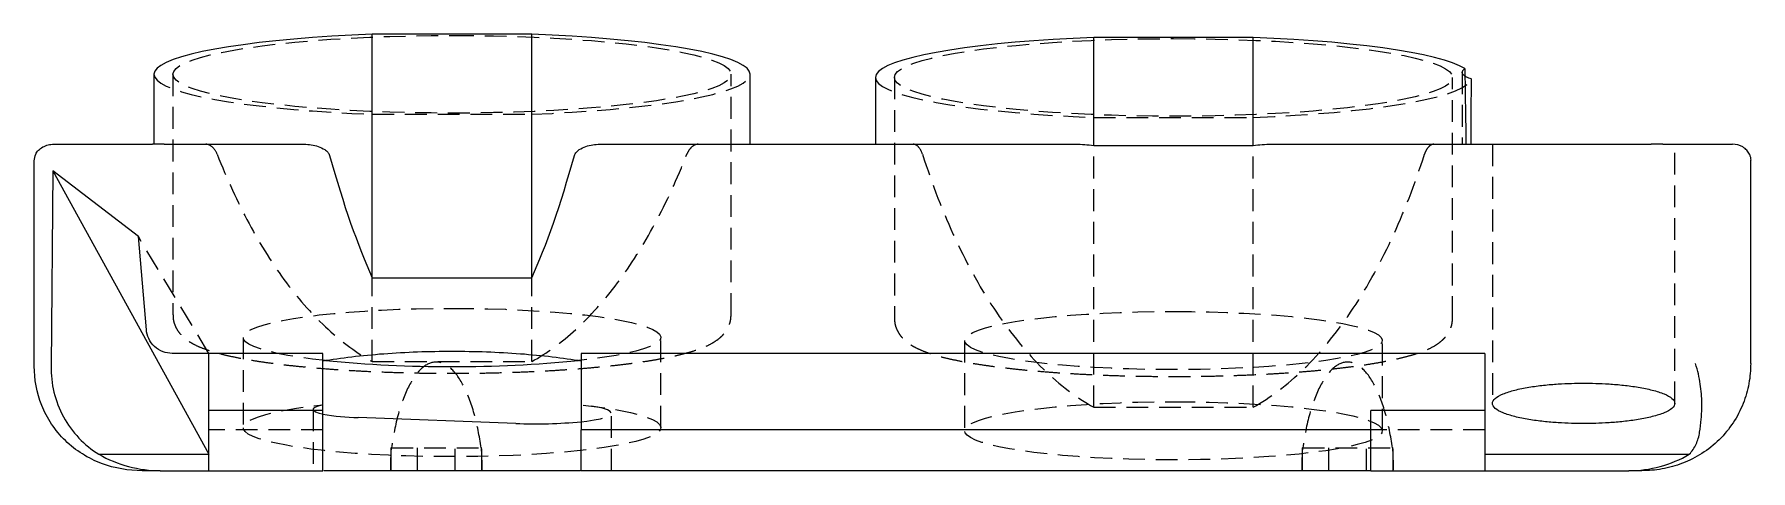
# Model space of a CAD drawing. Header units: millimetres. Extents: x 33 to 242, y 44 to 178.
# Drawn here: x 33 to 133, y 44.3 to 69.7 of the extents above; entities that cross this region are included whole.
import ezdxf

# ---------------------------------------------------------------- set-up
doc = ezdxf.new("R2010")
doc.units = ezdxf.units.MM
doc.linetypes.add('HIDDEN', pattern=[1.905, 1.27, -0.635])

msp = doc.modelspace()

# ---------------------------------------------------------------- linework, layer by layer
at = {"color": 7, "linetype": 'Continuous', "lineweight": 25}
for p, q in [((52.69, 55.528), (52.69, 69.716)), ((61.982, 69.716), (52.69, 69.716)), ((61.982, 55.528), (61.982, 69.716)), ((94.726, 63.242), (94.726, 69.532)), ((104.018, 69.532), (94.726, 69.532)), ((104.018, 63.242), (104.018, 69.532)), ((39.969, 67.387), (39.969, 63.31)), ((74.704, 63.31), (74.704, 67.387)), ((82.004, 67.203), (82.004, 63.31)), ((34.133, 63.31), (39.888, 63.31)), ((40.566, 63.31), (48.721, 63.31)), ((65.951, 63.31), (93.678, 63.31)), ((94.726, 63.242), (104.018, 63.242)), ((105.066, 63.31), (127.206, 63.31)), ((127.881, 63.31), (131.945, 63.31)), ((33, 50.372), (33, 62.352)), ((133, 50.527), (133, 62.373)), ((34.07, 61.767), (33.974, 50.372)), ((39.064, 57.924), (34.07, 61.767)), ((34.07, 61.767), (43.177, 45.241)), ((39.526, 52.502), (39.064, 57.924)), ((52.69, 55.528), (61.982, 55.528)), ((43.177, 51.122), (41.033, 51.122)), ((49.814, 51.122), (43.177, 51.122)), ((43.177, 47.795), (43.177, 51.122)), ((49.814, 47.795), (49.814, 51.122)), ((117.513, 51.122), (64.858, 51.122)), ((64.858, 51.122), (64.858, 46.668)), ((117.513, 51.122), (117.513, 47.795)), ((43.177, 44.284), (43.177, 47.795)), ((49.814, 47.795), (43.177, 47.795)), ((49.814, 44.284), (49.814, 47.795)), ((61.053, 47.037), (51.865, 47.38)), ((110.876, 44.284), (110.876, 47.795)), ((117.513, 47.795), (110.876, 47.795)), ((117.513, 47.795), (117.513, 44.284)), ((110.876, 46.668), (64.858, 46.668)), ((64.858, 44.284), (64.858, 46.668)), ((36.759, 45.241), (43.177, 45.241)), ((117.513, 45.241), (129.426, 45.241)), ((40.336, 44.284), (39.274, 44.284)), ((40.336, 44.284), (43.177, 44.284)), ((43.177, 44.284), (49.814, 44.284)), ((61.053, 44.284), (51.865, 44.284)), ((110.876, 44.284), (64.858, 44.284)), ((110.876, 44.284), (117.513, 44.284)), ((117.513, 44.284), (125.91, 44.284)), ((126.661, 44.284), (125.91, 44.284))]:
    msp.add_line(p, q, dxfattribs=at)
at = {"color": 7, "linetype": 'HIDDEN', "lineweight": 18}
for p, q in [((41.075, 67.387), (41.075, 53.366)), ((73.597, 53.366), (73.597, 67.387)), ((83.111, 67.203), (83.111, 53.181)), ((115.633, 53.181), (115.633, 67.203)), ((116.186, 67.505), (116.186, 63.31)), ((52.69, 65.058), (61.982, 65.058)), ((94.726, 64.874), (104.018, 64.874)), ((104.018, 47.986), (104.018, 64.874)), ((94.726, 47.986), (94.726, 63.242)), ((117.956, 63.31), (117.956, 48.207)), ((128.575, 48.207), (128.575, 63.31)), ((43.177, 51.122), (39.064, 57.924)), ((52.69, 50.643), (52.69, 55.528)), ((61.982, 50.643), (61.982, 55.528)), ((45.168, 52.051), (45.168, 46.793)), ((69.504, 46.793), (69.504, 52.051)), ((87.204, 51.867), (87.204, 46.609)), ((111.54, 46.609), (111.54, 51.867)), ((52.69, 50.643), (61.982, 50.643)), ((49.241, 47.856), (49.241, 44.284)), ((66.623, 44.284), (66.623, 47.632)), ((94.726, 47.986), (104.018, 47.986)), ((49.814, 46.668), (43.177, 46.668)), ((117.513, 46.668), (110.876, 46.668)), ((53.764, 45.611), (53.808, 45.611)), ((53.764, 45.611), (53.764, 44.284)), ((53.808, 45.611), (59.029, 45.611)), ((55.313, 45.611), (55.313, 44.284)), ((57.525, 44.284), (57.525, 45.611)), ((59.029, 45.611), (59.074, 45.611)), ((59.074, 44.284), (59.074, 45.611)), ((106.861, 45.611), (106.906, 45.611)), ((106.861, 45.611), (106.861, 44.284)), ((106.906, 45.611), (112.127, 45.611)), ((108.41, 45.611), (108.41, 44.284)), ((110.622, 44.284), (110.622, 45.611)), ((112.127, 45.611), (112.171, 45.611)), ((112.171, 44.284), (112.171, 45.611))]:
    msp.add_line(p, q, dxfattribs=at)
at = {"color": 7, "linetype": 'Continuous', "lineweight": 25, "flags": 128}
for points in [[(52.69, 69.716), (51.495, 69.664), (50.33, 69.599), (49.201, 69.523), (48.115, 69.436), (47.078, 69.338), (46.093, 69.23), (45.167, 69.112), (44.305, 68.985), (43.51, 68.85), (42.788, 68.708), (42.142, 68.558), (41.574, 68.402), (41.089, 68.241), (40.689, 68.076), (40.375, 67.907), (40.15, 67.735), (40.014, 67.562), (39.969, 67.387)], [(74.704, 67.387), (74.658, 67.562), (74.523, 67.735), (74.297, 67.907), (73.984, 68.076), (73.583, 68.241), (73.098, 68.402), (72.531, 68.558), (71.885, 68.708), (71.162, 68.85), (70.368, 68.985), (69.505, 69.112), (68.579, 69.23), (67.595, 69.338), (66.557, 69.436), (65.471, 69.523), (64.343, 69.599), (63.178, 69.664), (61.982, 69.716)], [(94.726, 69.532), (93.53, 69.479), (92.365, 69.414), (91.237, 69.338), (90.151, 69.251), (89.113, 69.153), (88.128, 69.045), (87.203, 68.927), (86.34, 68.8), (85.546, 68.665), (84.823, 68.523), (84.177, 68.373), (83.61, 68.218), (83.124, 68.057), (82.724, 67.891), (82.41, 67.722), (82.185, 67.551), (82.05, 67.377), (82.004, 67.203)], [(116.345, 67.715), (116.034, 67.884), (115.636, 68.05), (115.152, 68.212), (114.586, 68.368), (113.94, 68.519), (113.217, 68.662), (112.422, 68.797), (111.559, 68.925), (110.632, 69.043), (109.645, 69.151), (108.605, 69.25), (107.516, 69.337), (106.385, 69.414), (105.217, 69.479), (104.018, 69.532)]]:
    msp.add_lwpolyline(points, dxfattribs=at)
at = {"color": 7, "linetype": 'HIDDEN', "lineweight": 18, "flags": 128}
for points in [[(57.336, 69.651), (58.551, 69.644), (59.76, 69.625), (60.955, 69.594), (62.129, 69.55), (63.277, 69.494), (64.392, 69.426), (65.467, 69.347), (66.496, 69.257), (67.475, 69.157), (68.397, 69.046), (69.256, 68.927), (70.05, 68.798), (70.772, 68.662), (71.419, 68.519), (71.987, 68.369), (72.473, 68.214), (72.875, 68.054), (73.19, 67.891), (73.416, 67.725), (73.552, 67.557), (73.597, 67.387), (73.552, 67.218), (73.416, 67.05), (73.19, 66.884), (72.875, 66.72), (72.473, 66.561), (71.987, 66.405), (71.419, 66.256), (70.772, 66.113), (70.05, 65.976), (69.256, 65.848), (68.397, 65.728), (67.475, 65.618), (66.496, 65.518), (65.467, 65.428), (64.392, 65.348), (63.277, 65.281), (62.129, 65.225), (60.955, 65.181), (59.76, 65.15), (58.551, 65.131), (57.336, 65.124), (56.121, 65.131), (54.913, 65.15), (53.718, 65.181), (52.543, 65.225), (51.395, 65.281), (50.281, 65.348), (49.206, 65.428), (48.176, 65.518), (47.198, 65.618), (46.276, 65.728), (45.416, 65.848), (44.623, 65.976), (43.901, 66.113), (43.254, 66.256), (42.686, 66.405), (42.199, 66.561), (41.798, 66.72), (41.483, 66.884), (41.257, 67.05), (41.121, 67.218), (41.075, 67.387), (41.121, 67.557), (41.257, 67.725), (41.483, 67.891), (41.798, 68.054), (42.199, 68.214), (42.686, 68.369), (43.254, 68.519), (43.901, 68.662), (44.623, 68.798), (45.416, 68.927), (46.276, 69.046), (47.198, 69.157), (48.176, 69.257), (49.206, 69.347), (50.281, 69.426), (51.395, 69.494), (52.543, 69.55), (53.718, 69.594), (54.913, 69.625), (56.121, 69.644), (57.336, 69.651)], [(99.372, 69.466), (100.587, 69.459), (101.795, 69.44), (102.99, 69.409), (104.165, 69.365), (105.313, 69.309), (106.427, 69.242), (107.502, 69.163), (108.532, 69.073), (109.51, 68.972), (110.432, 68.862), (111.292, 68.742), (112.085, 68.614), (112.807, 68.478), (113.454, 68.334), (114.022, 68.185), (114.509, 68.029), (114.91, 67.87), (115.225, 67.706), (115.451, 67.54), (115.587, 67.372), (115.633, 67.203), (115.587, 67.034), (115.451, 66.865), (115.225, 66.699), (114.91, 66.536), (114.509, 66.376), (114.022, 66.221), (113.454, 66.071), (112.807, 65.928), (112.085, 65.792), (111.292, 65.663), (110.432, 65.544), (109.51, 65.433), (108.532, 65.333), (107.502, 65.243), (106.427, 65.164), (105.313, 65.096), (104.165, 65.04), (102.99, 64.996), (101.795, 64.965), (100.587, 64.946), (99.372, 64.94), (98.156, 64.946), (96.948, 64.965), (95.753, 64.996), (94.579, 65.04), (93.431, 65.096), (92.316, 65.164), (91.241, 65.243), (90.211, 65.333), (89.233, 65.433), (88.311, 65.544), (87.451, 65.663), (86.658, 65.792), (85.936, 65.928), (85.289, 66.071), (84.721, 66.221), (84.235, 66.376), (83.833, 66.536), (83.518, 66.699), (83.292, 66.865), (83.156, 67.034), (83.111, 67.203), (83.156, 67.372), (83.292, 67.54), (83.518, 67.706), (83.833, 67.87), (84.235, 68.029), (84.721, 68.185), (85.289, 68.334), (85.936, 68.478), (86.658, 68.614), (87.451, 68.742), (88.311, 68.862), (89.233, 68.972), (90.211, 69.073), (91.241, 69.163), (92.316, 69.242), (93.431, 69.309), (94.579, 69.365), (95.753, 69.409), (96.948, 69.44), (98.156, 69.459), (99.372, 69.466)], [(39.969, 67.387), (40.014, 67.213), (40.15, 67.039), (40.375, 66.868), (40.689, 66.699), (41.089, 66.533), (41.574, 66.373), (42.142, 66.217), (42.788, 66.067), (43.51, 65.925), (44.305, 65.79), (45.167, 65.663), (46.093, 65.545), (47.078, 65.437), (48.115, 65.339), (49.201, 65.252), (50.33, 65.176), (51.495, 65.111), (52.69, 65.058)], [(61.982, 65.058), (63.178, 65.111), (64.343, 65.176), (65.471, 65.252), (66.557, 65.339), (67.595, 65.437), (68.579, 65.545), (69.505, 65.663), (70.368, 65.79), (71.162, 65.925), (71.885, 66.067), (72.531, 66.217), (73.098, 66.373), (73.583, 66.533), (73.984, 66.699), (74.297, 66.868), (74.523, 67.039), (74.658, 67.213), (74.704, 67.387)], [(82.004, 67.203), (82.05, 67.028), (82.185, 66.855), (82.41, 66.683), (82.724, 66.514), (83.124, 66.349), (83.61, 66.188), (84.177, 66.032), (84.823, 65.883), (85.546, 65.74), (86.34, 65.605), (87.203, 65.478), (88.128, 65.36), (89.113, 65.252), (90.151, 65.154), (91.237, 65.067), (92.365, 64.991), (93.53, 64.926), (94.726, 64.874)], [(104.018, 64.874), (105.251, 64.928), (106.451, 64.996), (107.613, 65.075), (108.728, 65.166), (109.791, 65.269), (110.797, 65.382), (111.739, 65.506), (112.613, 65.639), (113.413, 65.78), (114.135, 65.93), (114.775, 66.086), (115.33, 66.249), (115.796, 66.417), (116.17, 66.589), (116.452, 66.765), (116.639, 66.943), (116.729, 67.123)], [(49.959, 50.705), (49.207, 50.791), (48.459, 50.893), (47.776, 51.004), (47.165, 51.122), (46.628, 51.247), (46.171, 51.378), (45.796, 51.514), (45.507, 51.654), (45.306, 51.797), (45.193, 51.942), (45.171, 52.088), (45.239, 52.233), (45.396, 52.377), (45.641, 52.519), (45.973, 52.657), (46.389, 52.791), (46.887, 52.919), (47.461, 53.041), (48.109, 53.155), (48.825, 53.262), (49.604, 53.359), (50.441, 53.447), (51.328, 53.524), (52.26, 53.59), (53.229, 53.646), (54.229, 53.689), (55.252, 53.72), (56.29, 53.739), (57.336, 53.745)], [(57.336, 53.745), (58.382, 53.739), (59.421, 53.72), (60.443, 53.689), (61.443, 53.646), (62.413, 53.59), (63.345, 53.524), (64.232, 53.447), (65.068, 53.359), (65.847, 53.262), (66.563, 53.155), (67.211, 53.041), (67.786, 52.919), (68.283, 52.791), (68.699, 52.657), (69.031, 52.519), (69.277, 52.377), (69.434, 52.233), (69.502, 52.088), (69.479, 51.942), (69.367, 51.797), (69.165, 51.654), (68.876, 51.514), (68.502, 51.378), (68.044, 51.247), (67.508, 51.122), (66.896, 51.004), (66.214, 50.893), (65.465, 50.791), (64.709, 50.704)], [(99.372, 53.56), (100.418, 53.554), (101.456, 53.535), (102.479, 53.504), (103.479, 53.461), (104.448, 53.406), (105.38, 53.339), (106.267, 53.262), (107.104, 53.174), (107.883, 53.077), (108.599, 52.971), (109.247, 52.856), (109.821, 52.734), (110.319, 52.606), (110.735, 52.472), (111.067, 52.334), (111.312, 52.193), (111.469, 52.049), (111.537, 51.903), (111.514, 51.757), (111.402, 51.613), (111.201, 51.47), (110.911, 51.33), (110.537, 51.193), (110.08, 51.062), (109.543, 50.937), (108.932, 50.819), (108.249, 50.708), (107.501, 50.607), (106.692, 50.514), (105.83, 50.431), (104.919, 50.359), (103.968, 50.299), (102.982, 50.249), (101.97, 50.212), (100.938, 50.187), (99.895, 50.175), (98.848, 50.175), (97.805, 50.187), (96.774, 50.212), (95.761, 50.249), (94.776, 50.299), (93.824, 50.359), (92.914, 50.431), (92.051, 50.514), (91.243, 50.607), (90.494, 50.708), (89.812, 50.819), (89.2, 50.937), (88.664, 51.062), (88.206, 51.193), (87.832, 51.33), (87.543, 51.47), (87.341, 51.613), (87.229, 51.757), (87.206, 51.903), (87.274, 52.049), (87.431, 52.193), (87.677, 52.334), (88.009, 52.472), (88.425, 52.606), (88.922, 52.734), (89.497, 52.856), (90.145, 52.971), (90.861, 53.077), (91.64, 53.174), (92.476, 53.262), (93.363, 53.339), (94.295, 53.406), (95.265, 53.461), (96.265, 53.504), (97.287, 53.535), (98.326, 53.554), (99.372, 53.56)], [(64.977, 48.111), (65.767, 48.014), (66.495, 47.908), (67.154, 47.794), (67.739, 47.672), (68.246, 47.543), (68.671, 47.409), (69.012, 47.27), (69.265, 47.128), (69.428, 46.983), (69.5, 46.837), (69.482, 46.69), (69.372, 46.544), (69.172, 46.4), (68.883, 46.259), (68.508, 46.122), (68.049, 45.99), (67.509, 45.864), (66.894, 45.745), (66.206, 45.634), (65.452, 45.532), (64.637, 45.439), (63.768, 45.356), (62.85, 45.284), (61.891, 45.223), (60.897, 45.174), (59.877, 45.137), (58.838, 45.113), (57.788, 45.101), (56.734, 45.102), (55.685, 45.116), (54.648, 45.142), (53.631, 45.18), (52.642, 45.231), (51.688, 45.293), (50.777, 45.367), (49.915, 45.451), (49.108, 45.546), (48.364, 45.649), (47.686, 45.762), (47.081, 45.882), (46.553, 46.009), (46.106, 46.142), (45.742, 46.279), (45.466, 46.421), (45.279, 46.565), (45.182, 46.711), (45.177, 46.858), (45.263, 47.004), (45.439, 47.149), (45.704, 47.291), (46.057, 47.429), (46.494, 47.562), (47.013, 47.69), (47.609, 47.811), (48.278, 47.924), (49.015, 48.029), (49.814, 48.124)], [(49.814, 48.124), (49.528, 48.05), (49.338, 47.97), (49.248, 47.887), (49.262, 47.802), (49.379, 47.719), (49.596, 47.641), (49.814, 47.587)], [(64.858, 47.14), (65.188, 47.178), (65.624, 47.242), (65.989, 47.314), (66.276, 47.393), (66.48, 47.477), (66.595, 47.563), (66.621, 47.652), (66.556, 47.739), (66.401, 47.825), (66.16, 47.906), (65.837, 47.982), (65.44, 48.051), (64.977, 48.111)], [(99.372, 48.302), (100.418, 48.296), (101.456, 48.277), (102.479, 48.246), (103.479, 48.203), (104.448, 48.148), (105.38, 48.081), (106.267, 48.004), (107.104, 47.916), (107.883, 47.819), (108.599, 47.713), (109.247, 47.598), (109.821, 47.476), (110.319, 47.348), (110.735, 47.214), (111.067, 47.076), (111.312, 46.935), (111.469, 46.79), (111.537, 46.645), (111.514, 46.499), (111.402, 46.354), (111.201, 46.211), (110.911, 46.071), (110.537, 45.935), (110.08, 45.804), (109.543, 45.679), (108.932, 45.561), (108.249, 45.45), (107.501, 45.348), (106.692, 45.256), (105.83, 45.173), (104.919, 45.101), (103.968, 45.041), (102.982, 44.991), (101.97, 44.954), (100.938, 44.929), (99.895, 44.917), (98.848, 44.917), (97.805, 44.929), (96.774, 44.954), (95.761, 44.991), (94.776, 45.041), (93.824, 45.101), (92.914, 45.173), (92.051, 45.256), (91.243, 45.348), (90.494, 45.45), (89.812, 45.561), (89.2, 45.679), (88.664, 45.804), (88.206, 45.935), (87.832, 46.071), (87.543, 46.211), (87.341, 46.354), (87.229, 46.499), (87.206, 46.645), (87.274, 46.79), (87.431, 46.935), (87.677, 47.076), (88.009, 47.214), (88.425, 47.348), (88.922, 47.476), (89.497, 47.598), (90.145, 47.713), (90.861, 47.819), (91.64, 47.916), (92.476, 48.004), (93.363, 48.081), (94.295, 48.148), (95.265, 48.203), (96.265, 48.246), (97.287, 48.277), (98.326, 48.296), (99.372, 48.302)]]:
    msp.add_lwpolyline(points, dxfattribs=at)
at = {"color": 7, "linetype": 'Continuous', "lineweight": 25}
for centre, radius, start, end in [((57.337, 126.888), 76.54, 264.46885, 275.52717), ((52.106, 60.022), 12.645, 259.55709, 268.90688), ((62.218, 74.43), 27.417, 267.56558, 275.52699)]:
    msp.add_arc(centre, radius, start, end, dxfattribs=at)
at = {"color": 7, "linetype": 'HIDDEN', "lineweight": 18}
for points, knots in [([(116.345, 67.715), (116.281, 67.659), (116.153, 67.548), (116.187, 67.408), (116.312, 67.327), (116.351, 67.302)], [0, 0, 0, 0, 0.40401, 0.812699, 1, 1, 1, 1]), ([(43.654, 62.728), (43.58, 62.917), (43.472, 63.061), (43.237, 63.259), (43.112, 63.31), (42.993, 63.31)], [0, 0, 0, 0, 0.5, 0.5, 1, 1, 1, 1]), ([(71.68, 63.31), (71.62, 63.31), (71.56, 63.297), (71.438, 63.247), (71.377, 63.209), (71.26, 63.111), (71.204, 63.05), (71.101, 62.905), (71.055, 62.823), (71.018, 62.728)], [0, 0, 0, 0, 0.25, 0.25, 0.5, 0.5, 0.75, 0.75, 1, 1, 1, 1]), ([(84.748, 62.728), (84.69, 62.911), (84.602, 63.057), (84.409, 63.257), (84.305, 63.31), (84.207, 63.31)], [0, 0, 0, 0, 0.5, 0.5, 1, 1, 1, 1]), ([(114.536, 63.31), (114.487, 63.31), (114.437, 63.297), (114.337, 63.246), (114.286, 63.207), (114.191, 63.108), (114.144, 63.046), (114.061, 62.901), (114.024, 62.82), (113.995, 62.728)], [0, 0, 0, 0, 0.25, 0.25, 0.5, 0.5, 0.75, 0.75, 1, 1, 1, 1]), ([(43.654, 62.728), (44.212, 61.3), (44.833, 59.941), (46.185, 57.425), (46.915, 56.267), (48.46, 54.201), (49.274, 53.293), (50.953, 51.757), (51.818, 51.128), (52.69, 50.643)], [0, 0, 0, 0, 0.25, 0.25, 0.5, 0.5, 0.75, 0.75, 1, 1, 1, 1]), ([(61.982, 50.643), (62.855, 51.128), (63.72, 51.757), (65.398, 53.293), (66.212, 54.201), (67.757, 56.267), (68.488, 57.425), (69.84, 59.941), (70.461, 61.3), (71.018, 62.728)], [0, 0, 0, 0, 0.25, 0.25, 0.5, 0.5, 0.75, 0.75, 1, 1, 1, 1]), ([(84.748, 62.728), (85.306, 60.986), (85.951, 59.316), (87.397, 56.214), (88.198, 54.784), (89.917, 52.243), (90.836, 51.133), (92.742, 49.281), (93.73, 48.54), (94.726, 47.986)], [0, 0, 0, 0, 0.25, 0.25, 0.5, 0.5, 0.75, 0.75, 1, 1, 1, 1]), ([(104.018, 47.986), (105.013, 48.54), (106.001, 49.281), (107.908, 51.133), (108.826, 52.243), (110.546, 54.784), (111.346, 56.214), (112.792, 59.316), (113.437, 60.986), (113.995, 62.728)], [0, 0, 0, 0, 0.25, 0.25, 0.5, 0.5, 0.75, 0.75, 1, 1, 1, 1]), ([(41.084, 53.362), (41.085, 53.279), (41.086, 53.076), (41.177, 52.774), (41.323, 52.48), (41.512, 52.23), (41.736, 52.012), (42.006, 51.812), (42.351, 51.615), (42.782, 51.426), (43.314, 51.242), (43.919, 51.074), (44.59, 50.92), (45.306, 50.781), (46.07, 50.655), (46.884, 50.539), (47.745, 50.434), (48.653, 50.339), (49.602, 50.254), (50.589, 50.179), (51.609, 50.115), (52.658, 50.061), (53.73, 50.019), (54.82, 49.988), (55.923, 49.967), (57.033, 49.959), (58.144, 49.961), (59.251, 49.975), (60.348, 50), (61.43, 50.037), (62.491, 50.084), (63.525, 50.142), (64.529, 50.211), (65.496, 50.29), (66.423, 50.379), (67.305, 50.478), (68.138, 50.587), (68.92, 50.705), (69.648, 50.833), (70.321, 50.972), (70.94, 51.123), (71.508, 51.29), (72.035, 51.483), (72.468, 51.69), (72.816, 51.915), (73.075, 52.138), (73.287, 52.387), (73.453, 52.672), (73.573, 53), (73.588, 53.24), (73.596, 53.364)], [0, 0, 0, 0, 0.008317, 0.020139, 0.031929, 0.044207, 0.057648, 0.073215, 0.092368, 0.116907, 0.141883, 0.168221, 0.193161, 0.217314, 0.241015, 0.264435, 0.287668, 0.310773, 0.333787, 0.356735, 0.379634, 0.402496, 0.425332, 0.448149, 0.470953, 0.493749, 0.516541, 0.539334, 0.562131, 0.584937, 0.607756, 0.630594, 0.653459, 0.676359, 0.699306, 0.722316, 0.74541, 0.768619, 0.791991, 0.8156, 0.839569, 0.864115, 0.889646, 0.916936, 0.935521, 0.950654, 0.96392, 0.976095, 0.987716, 1, 1, 1, 1]), ([(83.12, 53.178), (83.12, 53.094), (83.121, 52.891), (83.212, 52.589), (83.359, 52.295), (83.548, 52.045), (83.772, 51.827), (84.042, 51.627), (84.387, 51.43), (84.817, 51.241), (85.35, 51.057), (85.954, 50.889), (86.625, 50.735), (87.341, 50.597), (88.105, 50.47), (88.919, 50.355), (89.781, 50.249), (90.688, 50.154), (91.637, 50.069), (92.624, 49.994), (93.644, 49.93), (94.693, 49.877), (95.765, 49.834), (96.855, 49.803), (97.958, 49.783), (99.068, 49.774), (100.179, 49.776), (101.286, 49.79), (102.383, 49.816), (103.465, 49.852), (104.526, 49.899), (105.561, 49.958), (106.564, 50.026), (107.532, 50.105), (108.458, 50.195), (109.34, 50.294), (110.174, 50.402), (110.955, 50.521), (111.683, 50.649), (112.356, 50.787), (112.975, 50.938), (113.543, 51.105), (114.07, 51.298), (114.504, 51.505), (114.851, 51.73), (115.11, 51.953), (115.323, 52.202), (115.488, 52.487), (115.608, 52.816), (115.624, 53.056), (115.632, 53.179)], [0, 0, 0, 0, 0.008317, 0.020139, 0.031929, 0.044207, 0.057648, 0.073215, 0.092368, 0.116907, 0.141883, 0.168221, 0.193161, 0.217314, 0.241015, 0.264435, 0.287668, 0.310773, 0.333787, 0.356735, 0.379634, 0.402496, 0.425332, 0.448149, 0.470953, 0.493749, 0.516541, 0.539334, 0.562131, 0.584937, 0.607756, 0.630594, 0.653459, 0.676359, 0.699306, 0.722316, 0.74541, 0.768619, 0.791991, 0.8156, 0.839569, 0.864115, 0.889646, 0.916936, 0.935521, 0.950654, 0.96392, 0.976095, 0.987716, 1, 1, 1, 1]), ([(56.419, 50.616), (56.155, 50.616), (55.879, 50.51), (55.339, 50.053), (55.075, 49.702), (54.598, 48.788), (54.386, 48.226), (54.039, 46.981), (53.904, 46.299), (53.808, 45.611)], [0, 0, 0, 0, 0.25, 0.25, 0.5, 0.5, 0.75, 0.75, 1, 1, 1, 1]), ([(59.029, 45.611), (58.934, 46.299), (58.799, 46.981), (58.452, 48.226), (58.239, 48.788), (57.762, 49.702), (57.499, 50.053), (56.958, 50.51), (56.683, 50.616), (56.419, 50.616)], [0, 0, 0, 0, 0.25, 0.25, 0.5, 0.5, 0.75, 0.75, 1, 1, 1, 1]), ([(109.516, 50.616), (109.253, 50.616), (108.977, 50.51), (108.437, 50.053), (108.173, 49.702), (107.696, 48.788), (107.483, 48.226), (107.136, 46.981), (107.001, 46.299), (106.906, 45.611)], [0, 0, 0, 0, 0.25, 0.25, 0.5, 0.5, 0.75, 0.75, 1, 1, 1, 1]), ([(112.127, 45.611), (112.031, 46.299), (111.896, 46.981), (111.549, 48.226), (111.337, 48.788), (110.86, 49.702), (110.596, 50.053), (110.056, 50.51), (109.78, 50.616), (109.516, 50.616)], [0, 0, 0, 0, 0.25, 0.25, 0.5, 0.5, 0.75, 0.75, 1, 1, 1, 1])]:
    msp.add_open_spline(points, degree=3, knots=knots, dxfattribs=at)
at = {"color": 7, "linetype": 'Continuous', "lineweight": 25}
for points in [[(116.345, 67.715), (116.367, 66.247), (116.39, 64.779), (116.413, 63.31)], [(116.707, 63.31), (116.717, 64.581), (116.724, 65.852), (116.729, 67.123)], [(93.678, 63.31), (94.026, 63.31), (94.375, 63.286), (94.726, 63.242)], [(104.018, 63.242), (104.368, 63.286), (104.718, 63.31), (105.066, 63.31)], [(33, 62.352), (33, 62.478), (33.029, 62.609), (33.084, 62.728)], [(50.204, 62.654), (51.008, 59.786), (51.841, 57.396), (52.69, 55.528)], [(61.982, 55.528), (62.831, 57.396), (63.665, 59.786), (64.469, 62.654)], [(132.926, 62.728), (132.974, 62.615), (133, 62.492), (133, 62.373)]]:
    msp.add_open_spline(points, degree=3, dxfattribs=at)
for points, knots in [([(116.351, 67.302), (116.374, 67.284), (116.451, 67.222), (116.615, 67.164), (116.729, 67.123)], [0, 0, 0, 0, 0.296134, 1, 1, 1, 1]), ([(33.084, 62.728), (33.12, 62.807), (33.173, 62.886), (33.311, 63.031), (33.396, 63.097), (33.589, 63.203), (33.695, 63.244), (33.914, 63.298), (34.026, 63.31), (34.133, 63.31)], [0, 0, 0, 0, 0.25, 0.25, 0.5, 0.5, 0.75, 0.75, 1, 1, 1, 1]), ([(40.566, 63.31), (40.495, 63.31), (40.42, 63.31), (40.272, 63.31), (40.199, 63.31), (40.072, 63.31), (40.017, 63.31), (39.934, 63.31), (39.905, 63.31), (39.888, 63.31)], [0, 0, 0, 0, 0.25, 0.25, 0.5, 0.5, 0.75, 0.75, 1, 1, 1, 1]), ([(48.721, 63.31), (48.999, 63.31), (49.273, 63.271), (49.674, 63.135), (49.806, 63.076), (49.987, 62.953), (50.043, 62.907), (50.141, 62.796), (50.183, 62.73), (50.204, 62.654)], [0, 0, 0, 0, 0.5, 0.5, 0.75, 0.75, 0.875, 0.875, 1, 1, 1, 1]), ([(64.469, 62.654), (64.49, 62.73), (64.531, 62.795), (64.629, 62.906), (64.686, 62.953), (64.866, 63.076), (64.995, 63.133), (65.263, 63.225), (65.4, 63.257), (65.675, 63.3), (65.813, 63.31), (65.951, 63.31)], [0, 0, 0, 0, 0.125, 0.125, 0.25, 0.25, 0.5, 0.5, 0.75, 0.75, 1, 1, 1, 1]), ([(127.881, 63.31), (127.869, 63.31), (127.844, 63.31), (127.765, 63.31), (127.711, 63.31), (127.583, 63.31), (127.509, 63.31), (127.356, 63.31), (127.278, 63.31), (127.206, 63.31)], [0, 0, 0, 0, 0.25, 0.25, 0.5, 0.5, 0.75, 0.75, 1, 1, 1, 1]), ([(132.926, 62.728), (132.892, 62.807), (132.842, 62.886), (132.713, 63.031), (132.634, 63.097), (132.364, 63.257), (132.145, 63.31), (131.945, 63.31)], [0, 0, 0, 0, 0.25, 0.25, 0.5, 0.5, 1, 1, 1, 1]), ([(41.033, 51.122), (40.859, 51.122), (40.674, 51.152), (40.32, 51.283), (40.15, 51.385), (39.863, 51.647), (39.747, 51.807), (39.586, 52.149), (39.541, 52.329), (39.526, 52.502)], [0, 0, 0, 0, 0.25, 0.25, 0.5, 0.5, 0.75, 0.75, 1, 1, 1, 1]), ([(49.814, 50.683), (50.336, 50.772), (50.898, 50.853), (52.086, 50.994), (52.712, 51.055), (54.001, 51.152), (54.664, 51.188), (56, 51.237), (56.673, 51.248), (57.336, 51.248)], [0, 0, 0, 0, 0.25, 0.25, 0.5, 0.5, 0.75, 0.75, 1, 1, 1, 1]), ([(57.336, 51.248), (58, 51.248), (58.672, 51.237), (60.008, 51.188), (60.672, 51.152), (61.961, 51.055), (62.586, 50.994), (63.775, 50.853), (64.337, 50.772), (64.858, 50.683)], [0, 0, 0, 0, 0.25, 0.25, 0.5, 0.5, 0.75, 0.75, 1, 1, 1, 1]), ([(39.274, 44.284), (38.505, 44.284), (37.692, 44.414), (36.53, 44.852), (36.153, 45.037), (35.442, 45.484), (35.109, 45.745), (34.506, 46.33), (34.237, 46.653), (33.777, 47.343), (33.586, 47.709), (33.134, 48.837), (33, 49.625), (33, 50.372)], [0, 0, 0, 0, 0.25, 0.25, 0.375, 0.375, 0.5, 0.5, 0.625, 0.625, 0.75, 0.75, 1, 1, 1, 1]), ([(33.974, 50.372), (33.97, 49.87), (34.025, 49.36), (34.266, 48.363), (34.451, 47.876), (34.943, 46.972), (35.248, 46.554), (35.947, 45.819), (36.341, 45.502), (36.759, 45.241)], [0, 0, 0, 0, 0.25, 0.25, 0.5, 0.5, 0.75, 0.75, 1, 1, 1, 1]), ([(133, 50.527), (133, 50.148), (132.967, 49.758), (132.823, 48.974), (132.711, 48.58), (132.406, 47.809), (132.212, 47.433), (131.744, 46.724), (131.471, 46.391), (130.86, 45.789), (130.522, 45.52), (129.802, 45.06), (129.42, 44.869), (128.638, 44.568), (128.237, 44.458), (127.441, 44.316), (127.045, 44.284), (126.661, 44.284)], [0, 0, 0, 0, 0.125, 0.125, 0.25, 0.25, 0.375, 0.375, 0.5, 0.5, 0.625, 0.625, 0.75, 0.75, 0.875, 0.875, 1, 1, 1, 1]), ([(130.028, 46.535), (130.06, 46.756), (130.094, 47.008), (130.146, 47.577), (130.162, 47.893), (130.152, 48.577), (130.125, 48.946), (130.006, 49.717), (129.915, 50.12), (129.785, 50.527)], [0, 0, 0, 0, 0.25, 0.25, 0.5, 0.5, 0.75, 0.75, 1, 1, 1, 1]), ([(123.265, 47.03), (122.823, 47.03), (122.322, 47.042), (121.507, 47.095), (121.225, 47.118), (120.653, 47.18), (120.363, 47.219), (119.796, 47.313), (119.52, 47.369), (119.01, 47.498), (118.776, 47.572), (118.384, 47.735), (118.226, 47.824), (118.012, 48.011), (117.956, 48.109), (117.956, 48.306), (118.012, 48.404), (118.226, 48.591), (118.384, 48.68), (118.776, 48.843), (119.01, 48.917), (119.52, 49.046), (119.796, 49.102), (120.363, 49.196), (120.653, 49.235), (121.225, 49.296), (121.507, 49.32), (122.322, 49.373), (122.823, 49.385), (123.265, 49.385)], [0, 0, 0, 0, 0.125, 0.125, 0.1875, 0.1875, 0.25, 0.25, 0.3125, 0.3125, 0.375, 0.375, 0.4375, 0.4375, 0.5, 0.5, 0.5625, 0.5625, 0.625, 0.625, 0.6875, 0.6875, 0.75, 0.75, 0.8125, 0.8125, 0.875, 0.875, 1, 1, 1, 1]), ([(123.265, 49.385), (123.708, 49.385), (124.208, 49.373), (125.024, 49.32), (125.306, 49.296), (125.878, 49.235), (126.168, 49.196), (126.735, 49.102), (127.011, 49.046), (127.521, 48.917), (127.755, 48.843), (128.147, 48.68), (128.305, 48.591), (128.519, 48.404), (128.575, 48.306), (128.575, 48.109), (128.519, 48.011), (128.305, 47.824), (128.147, 47.735), (127.755, 47.572), (127.521, 47.498), (127.011, 47.369), (126.735, 47.313), (126.168, 47.219), (125.878, 47.18), (125.306, 47.118), (125.024, 47.095), (124.208, 47.042), (123.708, 47.03), (123.265, 47.03)], [0, 0, 0, 0, 0.125, 0.125, 0.1875, 0.1875, 0.25, 0.25, 0.3125, 0.3125, 0.375, 0.375, 0.4375, 0.4375, 0.5, 0.5, 0.5625, 0.5625, 0.625, 0.625, 0.6875, 0.6875, 0.75, 0.75, 0.8125, 0.8125, 0.875, 0.875, 1, 1, 1, 1]), ([(129.426, 45.241), (129.588, 45.415), (129.72, 45.612), (129.922, 46.046), (129.991, 46.282), (130.028, 46.535)], [0, 0, 0, 0, 0.5, 0.5, 1, 1, 1, 1]), ([(36.759, 45.241), (37.297, 44.934), (37.885, 44.69), (39.1, 44.365), (39.726, 44.284), (40.336, 44.284)], [0, 0, 0, 0, 0.5, 0.5, 1, 1, 1, 1]), ([(125.91, 44.284), (126.512, 44.284), (127.129, 44.365), (128.323, 44.69), (128.899, 44.934), (129.426, 45.241)], [0, 0, 0, 0, 0.5, 0.5, 1, 1, 1, 1]), ([(51.865, 44.284), (51.598, 44.284), (51.039, 44.284), (50.335, 44.284), (50.007, 44.284), (49.859, 44.284)], [0, 0, 0, 0, 0.332383, 0.697178, 1, 1, 1, 1]), ([(64.814, 44.284), (64.743, 44.284), (64.405, 44.284), (63.669, 44.284), (62.723, 44.284), (61.84, 44.284), (61.304, 44.284), (61.053, 44.284)], [0, 0, 0, 0, 0.072003, 0.341632, 0.587005, 0.8063, 1, 1, 1, 1])]:
    msp.add_open_spline(points, degree=3, knots=knots, dxfattribs=at)
at = {"color": 7, "linetype": 'HIDDEN', "lineweight": 18}
for points in [[(53.764, 44.284), (53.764, 44.728), (53.779, 45.174), (53.808, 45.611)], [(59.029, 45.611), (59.059, 45.174), (59.074, 44.728), (59.074, 44.284)], [(106.861, 44.284), (106.861, 44.728), (106.876, 45.174), (106.906, 45.611)], [(112.127, 45.611), (112.156, 45.174), (112.171, 44.728), (112.171, 44.284)]]:
    msp.add_open_spline(points, degree=3, dxfattribs=at)

doc.saveas('drawing.dxf')
